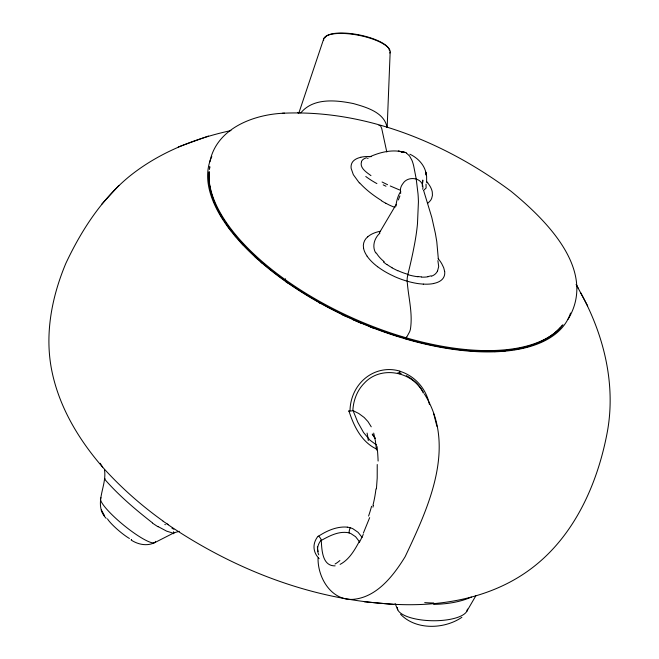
<?xml version="1.0" encoding="UTF-8"?>
<svg xmlns="http://www.w3.org/2000/svg" width="659" height="659" viewBox="0 0 659 659"><rect width="100%" height="100%" fill="white"/><g stroke="black" fill="none" stroke-linecap="round" stroke-linejoin="round"><path stroke-width="0.99" d="M376.462 448.985C361.453 442.008 353.512 425.566 348.85 410.623M387.171 127.36L390.161 52.053M422.518 183.877L422.798 180.047L422.271 186.242M400.68 193.491L400.417 189.248A14.72 12.513 -8.8 0 1 402.962 183.531C408.259 174.899 424.726 177.963 422.757 189.273M376.429 488.846L377.203 478.014L377.236 464.513M406.414 337.054L406.331 337.845L409.684 331.625A6.335 1.606 -73.8 0 0 410.392 329.343C412.979 313.346 408.3 297.176 407.18 281.204A9.547 2.422 -73.8 0 1 407.896 274.506L409.568 267.521A168.943 42.81 -73.8 0 0 413.036 251.936L414.569 244.102A83.141 21.072 -73.8 0 0 417.476 223.805L418.424 201.885A145.104 36.772 -73.8 0 0 418.012 193.804L416.208 178.877L413.638 165.673A145.104 36.772 -73.8 0 0 411.974 160.392L409.577 156.018L406.43 153.077M211.827 156.578A195.83 90.398 24 0 0 207.643 175.113A194.496 89.805 24 0 0 209.274 189.331A195.83 90.398 24 0 0 397.517 336.485L406.101 339.088L406.051 338.446L397.311 336.065M372.936 507.175L373.406 505.371M209.875 161.735C216.605 128.2 254.02 114.238 284.564 113.175M284.927 280.503L285.512 278.757M323.882 38.379L298.708 113.447M369.666 517.636L363.34 533.172M398.357 199.932L399.898 195.88M437.568 270.89L438.696 266.467L437.889 260.618M361.519 161.719C359.377 167.987 366.692 172.403 370.959 175.623M359.534 541.031C354.731 549.911 349.336 559.507 340.093 564.401M396.248 204.331L379.419 232.792M568.066 319.277C597.606 270.47 545.932 219.867 510.947 191.209C445.69 142.673 364.74 109.205 282.324 113.266M466.663 611.56L475.872 595.728M230.988 130.573C194.281 138.522 158.3 152.921 128.925 176.76C101.025 199.834 81.098 230.947 65.818 263.435C51.666 297.242 44.425 334.772 51.896 371.124C59.269 407.221 78.75 439.627 102.672 467.206C120.663 487.281 141.059 505.296 162.962 520.989M300.784 112.928C313.297 97.59 336.074 100.053 353.389 103.57C366.149 107.186 384.411 112.269 387.064 127.467M318.215 536.393C326.658 530.833 336.922 526.187 347.293 527.142M118.867 185.5L101.659 204.306M379.905 233.113C374.493 237.99 371.767 246.351 375.721 252.957M367.73 236.803C364.435 239.415 362.681 243.83 363.546 247.99M461.893 617.285C444.413 629.32 415.845 630.342 400.59 614.262M378.958 125.465L380.498 125.655L381.726 128.497L386.8 152.007M423.515 190.533L426.118 187.98L426.035 184.133M154.865 542.571L174.034 532.81L179.281 531.311M471.391 597.07C459.578 602.31 446.505 604.097 433.671 604.377M369.575 156.908C380.218 152.089 392.369 149.148 403.942 152.18M208.458 136.042L178.284 146.957M154.198 542.843C146.693 546.402 137.888 544.433 131.166 540.067M431.085 275.849L428.021 276.566M367.327 158.292L368.249 158.111M350.283 411.117C351.14 410.961 352.005 410.854 352.845 410.648C353.306 400.713 357.021 390.449 364.229 383.258C380.754 365.012 413.012 371.421 423.366 393.085M348.833 411.348L349.641 411.216M335.11 565.867C322.185 566.163 321.831 549.837 321.262 540.438C329.055 536.121 337.614 531.516 346.823 532.48A13.271 10.692 -4.6 0 1 349.163 532.983A13.048 10.519 -4.9 0 1 350.827 533.551L355.596 536.714L359.452 541.723M297.456 112.681L299.491 112.598M166.916 523.93C230.872 567.481 305.479 597.499 383.011 603.487C433.103 608.059 486.976 600.514 528.617 570.521C573.692 538.156 597.746 484.134 607.516 430.879C615.893 383.398 603.57 334.393 580.612 292.695M421.562 276.895L417.847 276.582M423.35 284.144L418.926 283.716A47.621 22.653 24.3 0 1 407.171 281.187A47.621 22.686 24.3 0 1 395.161 276.846L390.499 274.622A43.321 20.561 24.3 0 1 377.665 266.747M364.238 601.749L393.481 604.41M172.444 532.95L166.669 531.162L157.872 526.467M405.244 152.476L398.291 151.142L401.364 151.743M399.791 190.047L390.235 185.97M397.756 270.767L391.965 267.834M387.566 184.718L382.08 181.999M409.89 154.214C418.226 158.094 425.426 165.78 426.332 175.236L425.689 172.098L426.612 176.299L426.645 182.362M385.754 203.26L382.846 201.613A52.473 24.136 24 0 1 381.429 200.764M376.66 445.072L369.979 440.179L363.562 432.518L357.771 422.221L353.076 410.639L358.776 413.498L364.205 417.501L368.027 421.653L371.239 426.81M386.882 264.646L383.472 262.051M152.509 522.892C135.614 509.671 118.809 495.502 104.765 479.332M359.353 182.971L353.331 174.668L351.165 168.457A40.24 18.188 24.3 0 1 352.573 161.957A39.762 17.908 23.9 0 1 360.778 157.312M438.202 258.666L439.677 260.577A51.624 24.284 23.7 0 1 441.802 263.822L443.713 267.76L444.652 271.5M102.672 467.206L100.16 463.261M106.19 518.378C92.746 504.234 107.31 486.021 104.468 469.892M375.169 438.326L372.236 434.042L375.062 438.342M362.145 537.439L358.076 532.307L352.96 528.79A16.747 13.715 -5.9 0 0 350.234 527.752M576.312 284.704L587.647 305.875M576.164 284.515L578.017 287.991M424.33 393.868C457.255 446.077 428.523 507.183 405.161 556.674C393.563 575.554 376.923 597.326 353.092 599.361C331.246 600.777 317.687 577.688 318.042 558.099M395.087 603.52L397.797 609.847M423.811 191.102L431.802 217.445L435.393 233.484L436.793 241.721L438.35 259.053M373.694 433.095L375.383 440.723L376.47 450.056M436.909 426.324L433.746 413.852M560.587 327.317A194.051 89.608 24 0 1 536.657 343.57M534.021 344.575A194.051 89.608 24 0 1 513.995 349.674M511.549 350.053A194.051 89.608 24 0 1 509.901 350.283M505.692 350.786A194.051 89.608 24 0 1 503.97 350.959M499.613 351.321A194.051 89.608 24 0 1 494.234 351.601M374.534 328.61A194.051 89.608 24 0 1 370.111 326.897M361.305 323.305A194.051 89.608 24 0 1 352.573 319.516M346.51 316.74A194.051 89.608 24 0 1 341.354 314.294M320.373 303.387A194.051 89.608 24 0 1 318.734 302.473M287.637 282.958A194.051 89.608 24 0 1 285.446 281.418M262.34 263.345A194.051 89.608 24 0 1 261.088 262.257M257.397 258.979A194.051 89.608 24 0 1 254.415 256.227M243.303 245.14A194.051 89.608 24 0 1 240.741 242.347M235.889 236.77A194.051 89.608 24 0 1 234.728 235.378M231.408 231.194A194.051 89.608 24 0 1 226.342 224.241M223.599 220.098A194.051 89.608 24 0 1 209.002 173.811M397.921 372.673A40.01 38.123 71.6 0 1 398.983 372.961M400.087 373.134A40.01 38.963 65.4 0 1 401.15 373.48M406.273 375.655A40.01 38.963 65.4 0 1 423.243 392.039M318.198 551.468A22.678 17.323 -6.7 0 1 317.449 546.748M467.404 609.097A35.051 12.299 1.1 0 1 431.711 620.72A35.051 12.299 1.1 0 1 397.328 607.507M155.4 541.369A35.051 6.524 39.2 0 1 125.144 526.343A35.051 6.524 39.2 0 1 101.025 497.825M131.627 539.614A17.719 2.793 40.5 0 1 131.24 539.441M129.428 538.477A17.719 2.793 40.5 0 1 107.491 518.88M104.814 479.365A46.55 4.522 31.4 0 1 105.086 478.64M158.045 526.772A45.899 11.78 43.9 0 1 152.641 523.197M173.531 531.714A42.431 6.228 34.6 0 1 173.614 533.765M165.417 524.704A44.59 6.203 31.3 0 1 164.841 524.457M168.399 524.671A56.073 13.271 41.4 0 1 163.061 521.203M173.844 529.235A57.168 12.949 41 0 1 171.958 528.197M433.721 602.977A45.965 17.529 -0.1 0 1 424.717 602.606M323.651 40.454A33.873 10.593 11.2 0 1 358.117 35.166A33.873 10.593 11.2 0 1 389.856 53.058M324.961 37.802A32.942 10.256 11.2 0 1 359.303 34.927A32.942 10.256 11.2 0 1 389.411 50.776M570.546 313.05A195.781 90.407 24 0 1 406.101 339.105M562.341 325.241A194.273 89.706 24 0 1 405.837 338.652M397.237 336.057A194.273 89.706 24 0 1 210.501 190.047M210.526 190.031A192.996 89.113 24 0 1 208.903 175.928A194.298 89.715 24 0 1 209.175 171.488M209.521 168.893A194.298 89.715 24 0 1 209.834 167.197M339.871 560.521A118.043 39.046 -87 0 1 335.085 563.964M363.257 534.441A68.758 12.323 -72.7 0 1 359.361 542.341M371.577 506.293A57.761 20.017 -77.3 0 1 368.57 516.055M375.951 488.953A55.002 24.169 -78.5 0 1 372.978 505.165M377.072 446.555A72.177 9.959 -86.6 0 1 378.118 461.053M367.071 433.062A150.161 51.221 -64.9 0 1 368.274 440.574M318.602 536.146A3.847 1.475 49.4 0 1 321.254 540.331M349.163 532.983A3.822 0.964 -73.8 0 1 350.217 527.768A16.747 13.682 -5.6 0 0 347.293 527.167M399.898 373.892A3.822 0.964 -73.8 0 1 399.881 371.132A42.753 39.804 83 0 0 350.003 410.664M399.848 371.264A42.753 40.784 72.5 0 1 429.404 404.379M318.775 554.82A23.238 17.134 -2.6 0 1 321.057 540.256M319.129 558.692A26.722 19.366 0.2 0 1 318.536 558.074M318.594 558.025A26.228 19.819 -3.4 0 1 318 536.294M562.959 324.763A194.734 89.921 24 0 1 358.57 320.645A194.734 89.921 24 0 1 209.035 172.205M209.315 169.314A194.734 89.921 24 0 1 209.768 166.488M417.938 276.755A39.243 19.638 24.9 0 1 407.921 274.679M407.88 274.333A39.243 19.333 24.7 0 1 397.822 270.618M444.677 271.508A40.24 18.979 23.5 0 1 442.535 279.012A39.762 18.749 23.8 0 1 433.589 283.477M433.647 283.535A43.568 20.635 24.1 0 1 423.309 284.095M437.543 270.874A30.133 16.335 31.7 0 1 431.456 276.22M428.193 276.747A35.1 18.205 26.2 0 1 421.711 277.126M392.072 267.711A34.886 18.015 24.7 0 1 387.031 264.556M384.213 261.714A30.133 16.442 23.8 0 1 376.33 252.974M377.632 266.755A39.762 18.765 24.4 0 1 367.121 256.236M367.17 256.236A40.24 18.823 24.6 0 1 363.521 247.982M367.755 236.812A65.249 30.413 24.5 0 1 380.227 231.276M401.578 152.427A83.141 21.072 -73.8 0 1 406.455 153.003M427.526 203.417A65.052 29.935 23.9 0 0 428.754 202.362L430.352 200.657A51.624 23.592 23.4 0 0 431.645 198.458L432.444 195.377L432.271 191.967A40.24 18.394 23.2 0 0 427.642 182.782M426.711 181.612A39.762 18.106 23.4 0 1 427.699 182.79M396.01 206.135A9.547 2.422 -73.8 0 1 400.746 191.58M361.42 161.677A30.133 11.714 20.6 0 1 366.528 157.798M376.899 183.589A89.896 37.654 8.1 0 1 365.77 176.488M385.993 186.242A87.828 21.104 17.1 0 1 383.2 184.874M360.72 157.262A43.321 19.432 23.7 0 1 371.462 156.603M381.643 200.616A65.249 29.639 24.2 0 1 359.723 182.963M394.988 207.379A25.058 11.549 24 0 1 385.812 203.211M104.583 516.203L101.329 510.157L104.583 516.203"/></g></svg>
